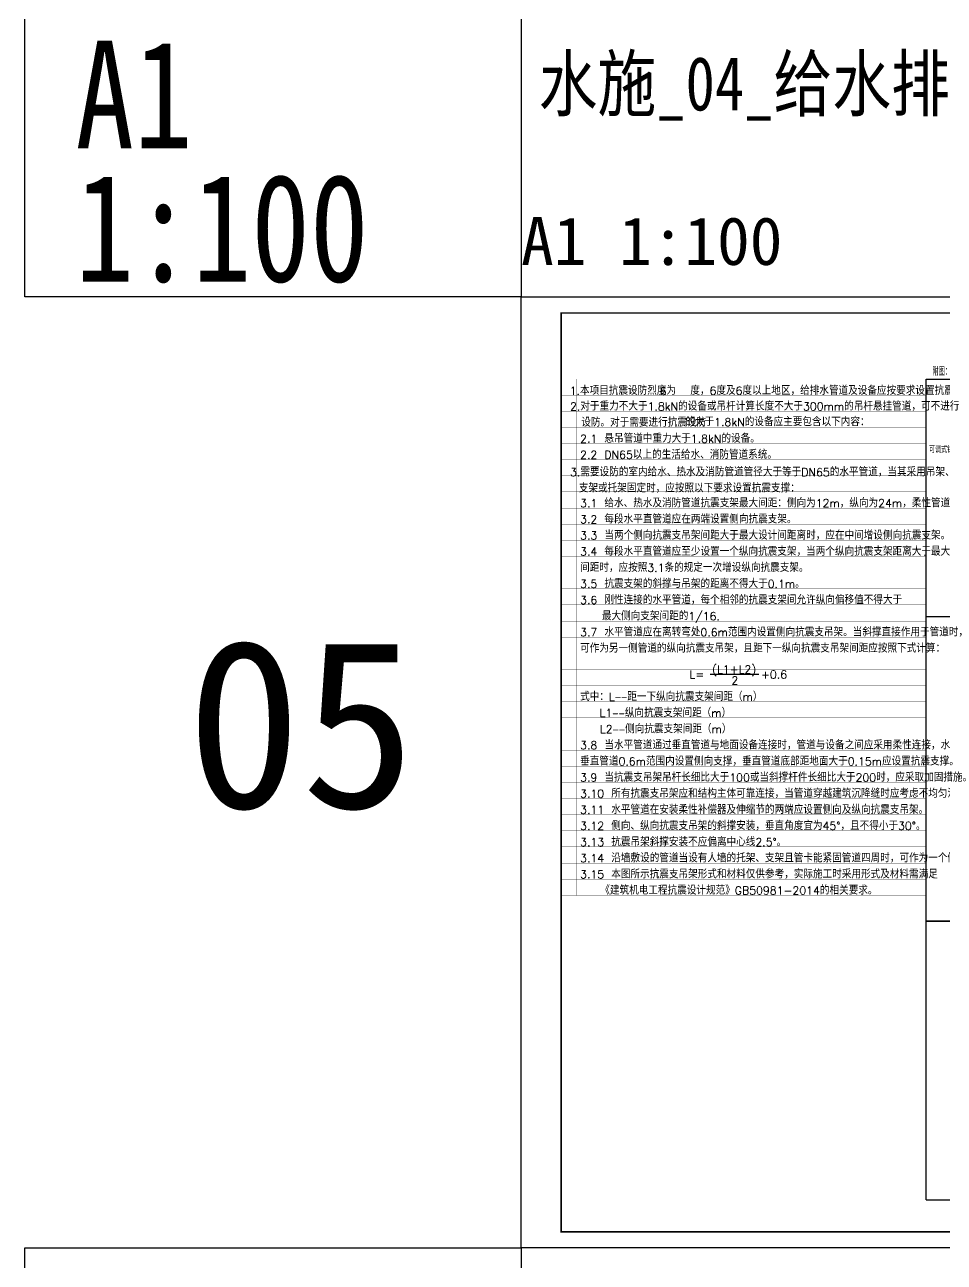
# Model space of a CAD drawing. Extents: x 27938 to 1042331, y -235042 to 1535213.
# Drawn here: x 636514 to 693948, y 718767 to 796071 of the extents above; entities that cross this region are included whole.
import ezdxf

# ---------------------------------------------------------------- set-up
doc = ezdxf.new("R2010")
doc.units = 0
doc.header["$LTSCALE"] = 1000
doc.header["$MEASUREMENT"] = 0
for name, color, linetype in [('0s_水标注', 7, 'Continuous'), ('DIM_SYMB', 3, 'Continuous'), ('text', 7, 'Continuous'), ('W_DIM', 4, 'Continuous'), ('WP_TEXTLINE', 107, 'Continuous'), ('图框', 140, 'Continuous'), ('导图字', 7, 'Continuous')]:
    doc.layers.add(name, color=color, linetype=linetype)
doc.layers.add('A-文字', color=3, linetype='Continuous', lineweight=30)
doc.layers.add('yichutu', color=7, linetype='Continuous', true_color=0xffffff, plot=False)
doc.styles.add('_TCH_LABEL', font='simhei.ttf')
doc.styles.add('C', font='simhei.ttf')
doc.styles.add('HZ', font='txt', dxfattribs={"bigfont": 'hztxt'})
doc.styles.add('wwp100', font='txt.shx', dxfattribs={"width": 0.7, "height": 400, "bigfont": 'hztxt.shx'})
doc.styles.add('黑体', font='simhei.ttf')

# ---------------------------------------------------------------- blocks, each defined once
blk = doc.blocks.new('TK')
at = {"layer": '图框'}
blk.add_lwpolyline([(465375, 548714), (549475, 548714), (549475, 489314), (465375, 489314)], close=True, dxfattribs=at)
blk.add_lwpolyline([(465375, 548714), (549475, 548714), (549475, 489314), (465375, 489314)], close=True, dxfattribs=at)
at = {"layer": '图框', "const_width": 100}
blk.add_lwpolyline([(548475, 490314), (548475, 547714), (467875, 547714), (467875, 490314)], close=True, dxfattribs=at)
blk = doc.blocks.new('yct-841-594-84100-59399.9999999999-100-1000.0')
at = {"layer": 'yichutu', "color": 7, "true_color": 0xffffff}
blk.add_lwpolyline([(0, 0), (0, 59400), (84100, 59400), (84100, 0)], close=True, dxfattribs=at)
at = {"layer": 'yichutu', "color": 7, "true_color": 0xffffff, "style": '_TCH_LABEL'}
blk.add_text('A1 1:100', height=3000, dxfattribs=at).set_placement((0, 61400))

msp = doc.modelspace()

# ---------------------------------------------------------------- linework, layer by layer
at = {"color": 7}
for p, q in [((692811.3, 740076.3), (692811.3, 759085.7)), ((716893.1, 759085.7), (692815.5, 759089.8)), ((692811.3, 740076.3), (739628.1, 740076.3)), ((716888.4, 740076.3), (692811.3, 740076.3)), ((692811.3, 722656), (692811.3, 740076.3)), ((692808.9, 722656), (739625.8, 722656))]:
    msp.add_line(p, q, dxfattribs=at)
msp.add_lwpolyline([(692811.3, 773941.1), (705488.5, 773941.1), (705488.5, 759085.7), (692811.3, 759085.7)], close=True)
at = {"layer": '0s_水标注', "const_width": 18}
for points in [[(670033.9, 773941.1), (670033.9, 743701.1)], [(670974.1, 773941.1), (670974.1, 741685.1)], [(692811.3, 754789.1), (670033.9, 754789.1)], [(692811.3, 753781.1), (670033.9, 753781.1)], [(692811.3, 752773.1), (670033.9, 752773.1)], [(692811.3, 751765.1), (670033.9, 751765.1)], [(692811.3, 750757.1), (670033.9, 750757.1)], [(692811.3, 749749.1), (670033.9, 749749.1)], [(692811.3, 748741.1), (670033.9, 748741.1)], [(692811.3, 747733.1), (670033.9, 747733.1)], [(692811.3, 746725.1), (670033.9, 746725.1)], [(692811.3, 746725.1), (670033.9, 746725.1)], [(692811.3, 745717.1), (670033.9, 745717.1)], [(692811.3, 744709.1), (670033.9, 744709.1)], [(692811.3, 743701.1), (670033.9, 743701.1)], [(692811.3, 742693.1), (670033.9, 742693.1)], [(692811.3, 741685.1), (670033.9, 741685.1)]]:
    msp.add_lwpolyline(points, dxfattribs=at)
at = {"layer": '0s_水标注'}
msp.add_lwpolyline([(679319.1, 755502.6), (682375.5, 755502.6)], dxfattribs=at)
at = {"layer": 'A-文字'}
msp.add_lwpolyline([(670014.1, 778065.3), (740618.2, 778065.3), (740618.2, 720663.7), (670014.1, 720663.7)], close=True, dxfattribs=at)
at = {"layer": 'text', "color": 2}
msp.add_lwpolyline([(667514.1, 701857), (636514.1, 701857), (636514.1, 719665.3), (667514.1, 719665.3)], close=True, dxfattribs=at)
at = {"layer": 'WP_TEXTLINE'}
for points, const_width in [([(692811.3, 773941.1), (670033.9, 773941.1)], 18), ([(692811.3, 773941.1), (670033.9, 773941.1)], 15), ([(692811.3, 773941.1), (692811.3, 741685.1)], 18), ([(692811.3, 772933.1), (670033.9, 772933.1)], 18), ([(692811.3, 771925.1), (670033.9, 771925.1)], 18), ([(692811.3, 770917.1), (670033.9, 770917.1)], 18), ([(692811.3, 769909.1), (670033.9, 769909.1)], 18), ([(692811.3, 768901.1), (670033.9, 768901.1)], 18), ([(692811.3, 767893.1), (670033.9, 767893.1)], 18), ([(692811.3, 766885.1), (670033.9, 766885.1)], 18), ([(692811.3, 765877.1), (670033.9, 765877.1)], 18), ([(692811.3, 764869.1), (670033.9, 764869.1)], 18), ([(692811.3, 763861.1), (670033.9, 763861.1)], 18), ([(692811.3, 762853.1), (670033.9, 762853.1)], 18), ([(692811.3, 761845.1), (670033.9, 761845.1)], 18), ([(692811.3, 760837.1), (670033.9, 760837.1)], 18), ([(692811.3, 759829.1), (670033.9, 759829.1)], 18), ([(692811.3, 758821.1), (670033.9, 758821.1)], 18), ([(692811.3, 757813.1), (670033.9, 757813.1)], 18), ([(692811.3, 756805.1), (670033.9, 756805.1)], 18), ([(692811.3, 755797.1), (670033.9, 755797.1)], 18)]:
    msp.add_lwpolyline(points, dxfattribs=dict(at, const_width=const_width))
at = {"layer": '图框', "color": 2}
msp.add_lwpolyline([(667514.1, 779065.3), (636514.1, 779065.3), (636514.1, 797065.3), (667514.1, 797065.3)], close=True, dxfattribs=at)

# ---------------------------------------------------------------- block references
msp.add_blockref('TK', (202139.1, 230351.7))
at = {"layer": 'yichutu'}
msp.add_blockref('yct-841-594-84100-59399.9999999999-100-1000.0', (667514.1, 719665.3), dxfattribs=at)

# ---------------------------------------------------------------- texts
at = {"style": 'HZ', "width": 0.6}
msp.add_text('附图：抗震吊支架安装详图', height=479.971, dxfattribs=at).set_placement((693209.4, 774160))
at = {"layer": '0s_水标注', "style": 'HZ'}
for s, p in [('1.本项目抗震设防烈度为  度，6度及6度以上地区，给排水管道及设备应按要求设置抗震支架系统。', (670553.3, 772959.9)), ('6', (676172.8, 772933.1)), ('2.对于重力不大于1.8kN的设备或吊杆计算长度不大于300mm的吊杆悬挂管道，可不进行 ', (670575, 771978.3)), ('设防。对于需要进行抗震设防', (671275, 770970.3)), ('的大于1.8kN的设备应主要包含以下内容：', (677776.8, 771005)), ('2.1 悬吊管道中重力大于1.8kN的设备。', (671203, 769964.6)), ('2.2 DN65以上的生活给水、消防管道系统。', (671203, 768956.6)), ('3.需要设防的室内给水、热水及消防管道管径大于等于DN65的水平管道，当其采用吊架、 ', (670575, 767872.8)), ('支架或托架固定时，应按照以下要求设置抗震支撑：', (671122, 766864.8)), ('3.1 给水、热水及消防管道抗震支架最大间距：侧向为12m，纵向为24m，柔性管道减半。', (671203, 765932.6)), ('3.2 每段水平直管道应在两端设置侧向抗震支架。', (671203, 764924.6)), ('3.3 当两个侧向抗震支吊架间距大于最大设计间距离时，应在中间增设侧向抗震支架。', (671203, 763916.6)), ('3.4 每段水平直管道应至少设置一个纵向抗震支架，当两个纵向抗震支架距离大于最大设计 ', (671203, 762908.6)), ('间距时，应按照3.1条的规定一次增设纵向抗震支架。', (671203, 761900.6)), ('3.5 抗震支架的斜撑与吊架的距离不得大于0.1m。', (671203, 760892.6)), ('3.6 刚性连接的水平管道，每个相邻的抗震支架间允许纵向偏移值不得大于 ', (671203, 759884.6)), ('最大侧向支架间距的1/16.', (672563, 758876.6)), ('3.7 水平管道应在离转弯处0.6m范围内设置侧向抗震支吊架。当斜撑直接作用于管道时， ', (671203, 757868.6)), ('可作为另一侧管道的纵向抗震支吊架，且距下一纵向抗震支吊架间距应按照下式计算：', (671203, 756860.6)), ('(L1+L2)', (679456, 755551.2)), ('L=', (678033.5, 755229.1)), ('2', (680656, 754866.1)), ('+0.6', (682501.6, 755229.1)), ('式中：L——距一下纵向抗震支架间距（m）', (671203, 753836.6)), ('L1——纵向抗震支架间距（m）', (672420.2, 752828.6)), ('L2——侧向抗震支架间距（m）', (672437.3, 751820.6)), ('3.8 当水平管道通过垂直管道与地面设备连接时，管道与设备之间应采用柔性连接，水平管道距 ', (671203, 750812.6)), ('垂直管道0.6m范围内设置侧向支撑，垂直管道底部距地面大于0.15m应设置抗震支撑。', (671203, 749804.6)), ('3.9 当抗震支吊架吊杆长细比大于100或当斜撑杆件长细比大于200时，应采取加固措施。', (671203, 748796.6)), ('3.10 所有抗震支吊架应和结构主体可靠连接，当管道穿越建筑沉降缝时应考虑不均匀沉降的影响。', (671203, 747788.6)), ('3.11 水平管道在安装柔性补偿器及伸缩节的两端应设置侧向及纵向抗震支吊架。', (671203, 746780.6)), ('3.12 侧向、纵向抗震支吊架的斜撑安装，垂直角度宜为45°，且不得小于30°。', (671203, 745772.6)), ('3.13 抗震吊架斜撑安装不应偏离中心线2.5°。', (671203, 744764.6)), ('3.14 沿墙敷设的管道当设有人墙的托架、支架且管卡能紧固管道四周时，可作为一个侧向抗震支撑。', (671203, 743756.6)), ('3.15 本图所示抗震支吊架形式和材料仅供参考，实际施工时采用形式及材料需满足 ', (671203, 742748.6)), ('《建筑机电工程抗震设计规范》GB50981-2014的相关要求。', (672465.5, 741740.6))]:
    msp.add_text(s, height=500, dxfattribs=at).set_placement(p)
at = {"layer": 'DIM_SYMB', "color": 6, "style": 'C'}
msp.add_text('05', height=10514.77, dxfattribs=at).set_placement((646631, 747149.2))
at = {"layer": 'W_DIM', "color": 7, "style": 'wwp100', "width": 0.7}
msp.add_text('可调式铰链A', height=400, dxfattribs=at).set_placement((692996.6, 769322.7))
at = {"layer": '图框', "color": 2, "style": '黑体', "width": 0.8}
for s, p in [('A1', (639677.3, 788348.1)), ('1:100', (639677.3, 780022))]:
    msp.add_text(s, height=6729.45, dxfattribs=at).set_placement(p)
at = {"layer": '导图字', "color": 1, "style": '黑体', "width": 0.8}
msp.add_text('水施_04_给水排水施工图设计说明（三）_A1', height=3364.726, dxfattribs=at).set_placement((668615.1, 790717))

doc.saveas('drawing.dxf')
